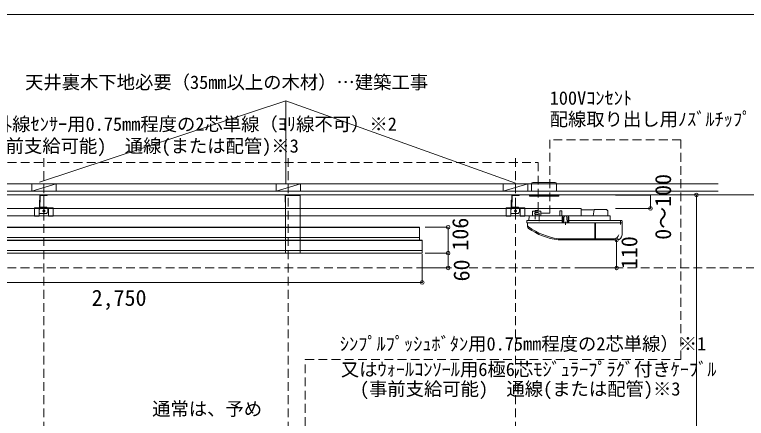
# Model space of a CAD drawing. Units: millimetres, scale not verified. Extents: x -6147 to 6028, y -4253 to 4222.
# Drawn here: x -1035 to 1960, y 2568 to 4222 of the extents above; entities that cross this region are included whole.
import ezdxf
from ezdxf.enums import TextEntityAlignment as Align

# ---------------------------------------------------------------- set-up
doc = ezdxf.new("R2010")
doc.units = ezdxf.units.MM
doc.header["$LTSCALE"] = 30
doc.header["$PDMODE"] = 32
doc.header["$PDSIZE"] = 15
doc.linetypes.add('DASHED1', pattern=[1.8, 1.2, -0.6])
for name, color, linetype, lineweight in [('0-0', 7, 'Continuous', 18), ('0-2__2-4_', 7, 'Continuous', 18), ('0-A__2-1_断面', 7, 'Continuous', 18), ('0-D__2-3_配線', 7, 'DASHED1', 18), ('1-0__B-0_', 7, 'Continuous', 18)]:
    doc.layers.add(name, color=color, linetype=linetype, lineweight=lineweight)
doc.styles.add('ＭＳ ゴシック', font='')
doc.styles.get('ＭＳ ゴシック').set_extended_font_data('MS Gothic')

msp = doc.modelspace()

# ---------------------------------------------------------------- linework, layer by layer
at = {"layer": '0-0', "color": 6}
msp.add_line((-6146.69, 4222.36), (6023.73, 4222.36), dxfattribs=at)
at = {"layer": '0-0', "color": 4, "linetype": 'DASHED1'}
for p, q in [((-914.82, 3634.23), (-914.82, -1299.67)), ((85.18, 3634.23), (85.18, -2299.67)), ((1015.18, 3634.23), (1015.18, -3202.53)), ((2805.79, 3184.23), (-5075.39, 3184.23)), ((2805.79, 3184.23), (-5031.39, 3184.23))]:
    msp.add_line(p, q, dxfattribs=at)
at = {"layer": '0-0'}
for p, q in [((-914.82, 3479.16), (-914.82, 3379.17)), ((1015.18, 3411.18), (1015.18, 3449.66)), ((-953.32, 3430.29), (-953.32, 3396.29)), ((-931.82, 3430.29), (-953.32, 3430.29)), ((-933.82, 3428.29), (-953.32, 3428.29)), ((-934.32, 3428.29), (-934.32, 3396.29)), ((-933.82, 3428.29), (-933.82, 3407.29)), ((-933.82, 3425.29), (-930.82, 3425.29)), ((-931.82, 3430.29), (-927.32, 3430.29)), ((-931.82, 3427.29), (-931.82, 3425.29)), ((-930.82, 3428.29), (-930.82, 3430.29)), ((-930.82, 3428.29), (-928.11, 3428.29)), ((-930.82, 3427.29), (-930.82, 3425.29)), ((-930.82, 3427.29), (-898.82, 3427.29)), ((-927.13, 3430.9), (-927.32, 3430.29)), ((-925.47, 3430.02), (-926.75, 3428.83)), ((-904.42, 3432.29), (-925.22, 3432.29)), ((-904.86, 3430.29), (-924.79, 3430.29)), ((-915.84, 3417.29), (-914.08, 3417.29)), ((-914.82, 3435.77), (-914.82, 3416.04)), ((-914.82, 3411.18), (-914.82, 3424.73)), ((-904.17, 3430.02), (-902.9, 3428.83)), ((-902.52, 3430.9), (-902.32, 3430.29)), ((-902.32, 3430.29), (-898.82, 3430.29)), ((-901.53, 3428.29), (-898.82, 3428.29)), ((-898.82, 3430.29), (-898.82, 3428.29)), ((-898.82, 3430.29), (-876.32, 3430.29)), ((-898.82, 3428.29), (-895.32, 3428.29)), ((-898.82, 3427.29), (-898.82, 3415.29)), ((-876.32, 3430.29), (-876.32, 3396.29)), ((976.68, 3430.29), (976.68, 3396.29)), ((998.18, 3430.29), (976.68, 3430.29)), ((996.18, 3428.29), (976.68, 3428.29)), ((995.68, 3428.29), (995.68, 3396.29)), ((996.18, 3428.29), (996.18, 3407.29)), ((996.18, 3425.29), (999.18, 3425.29)), ((998.18, 3430.29), (1002.68, 3430.29)), ((998.18, 3427.29), (998.18, 3425.29)), ((999.18, 3428.29), (999.18, 3430.29)), ((999.18, 3428.29), (1001.89, 3428.29)), ((999.18, 3427.29), (999.18, 3425.29)), ((999.18, 3427.29), (1031.18, 3427.29)), ((1002.87, 3430.9), (1002.68, 3430.29)), ((1004.53, 3430.02), (1003.25, 3428.83)), ((1025.58, 3432.29), (1004.78, 3432.29)), ((1025.14, 3430.29), (1005.21, 3430.29)), ((1014.16, 3417.29), (1015.92, 3417.29)), ((1015.18, 3435.77), (1015.18, 3416.04)), ((1015.18, 3411.18), (1015.18, 3424.73)), ((1025.83, 3430.02), (1027.1, 3428.83)), ((1027.48, 3430.9), (1027.68, 3430.29)), ((1027.68, 3430.29), (1031.18, 3430.29)), ((1028.47, 3428.29), (1031.18, 3428.29)), ((1031.18, 3430.29), (1031.18, 3428.29)), ((1031.18, 3430.29), (1053.68, 3430.29)), ((1031.18, 3428.29), (1034.68, 3428.29)), ((1031.18, 3427.29), (1031.18, 3415.29)), ((1034.68, 3430.29), (1034.68, 3396.29)), ((1053.68, 3430.29), (1053.68, 3396.29)), ((1085.41, 3417.26), (1119.41, 3417.26)), ((1085.41, 3398.26), (1085.41, 3417.26)), ((1119.41, 3398.26), (1119.41, 3417.26)), ((1197.41, 3418.26), (1205.41, 3418.26)), ((1197.41, 3398.26), (1197.41, 3418.26)), ((1205.41, 3398.26), (1205.41, 3418.26)), ((1284.41, 3421.26), (1284.41, 3398.26)), ((1285.41, 3422.26), (1337.1, 3422.26)), ((1337.15, 3422.56), (1333.41, 3398.26)), ((1339.12, 3424.26), (1383.41, 3424.26)), ((1393.41, 3414.26), (1393.41, 3398.26)), ((-2064.82, 3398.29), (1252.18, 3398.29)), ((-934.32, 3398.29), (-953.32, 3398.29)), ((-934.32, 3396.29), (-953.32, 3396.29)), ((-933.82, 3407.29), (-906.82, 3407.29)), ((995.68, 3398.29), (976.68, 3398.29)), ((995.68, 3396.29), (976.68, 3396.29)), ((996.18, 3407.29), (1023.18, 3407.29)), ((1034.68, 3396.29), (1053.68, 3396.29)), ((1071.23, 3396.46), (1069.41, 3378.26)), ((1073.22, 3398.26), (1400.41, 3398.26)), ((1101.41, 3411.76), (1097.41, 3411.76)), ((1097.41, 3403.76), (1101.41, 3403.76)), ((1102.21, 3409.76), (1101.41, 3411.76)), ((1101.41, 3403.76), (1102.21, 3405.76)), ((1102.61, 3409.76), (1102.21, 3409.76)), ((1102.21, 3405.76), (1102.61, 3405.76)), ((1102.61, 3409.76), (1103.41, 3411.76)), ((1102.61, 3405.76), (1103.41, 3403.76)), ((1107.41, 3411.76), (1103.41, 3411.76)), ((1103.41, 3403.76), (1107.41, 3403.76)), ((1206.15, 3393.27), (1205.91, 3369.26)), ((1207.67, 3394.26), (1207.15, 3394.26)), ((1208.67, 3393.27), (1208.91, 3369.26)), ((1213.71, 3392.47), (1212.91, 3369.26)), ((1226.11, 3392.47), (1226.91, 3369.26)), ((1231.15, 3393.27), (1230.91, 3369.26)), ((1232.67, 3394.26), (1232.15, 3394.26)), ((1233.67, 3393.27), (1233.91, 3369.26)), ((1402.41, 3396.26), (1402.41, 3378.26)), ((1061.41, 3377.26), (1061.41, 3369.26)), ((1061.41, 3369.26), (1451.41, 3369.26)), ((1062.41, 3378.26), (1206, 3378.26)), ((1064.41, 3369.26), (1064.41, 3354.44)), ((1208.82, 3378.26), (1213.22, 3378.26)), ((1219.91, 3373.07), (1219.91, 3360.96)), ((1226.6, 3378.26), (1231, 3378.26)), ((1233.82, 3378.26), (1450.41, 3378.26)), ((1339.91, 3369.26), (1339.91, 3299.26)), ((1342.91, 3369.26), (1342.91, 3299.26)), ((1445.18, 3378.26), (1445.18, 3362.48)), ((1451.41, 3377.26), (1451.41, 3369.26)), ((1451.41, 3319.26), (1451.41, 3369.26)), ((1189.91, 3299.26), (1342.91, 3299.26)), ((1190.58, 3304.21), (1342.91, 3304.21)), ((1418.9, 3304.21), (1342.91, 3304.21)), ((1431.41, 3299.26), (1342.91, 3299.26))]:
    msp.add_line(p, q, dxfattribs=at)
at = {"layer": '0-0', "color": 4}
for p, q in [((1567.69, 3482.76), (1567.69, 3428.29)), ((1755.67, 3483.32), (1755.67, 924.23)), ((1567.69, 3428.29), (1424.32, 3428.29)), ((739.31, 3351.11), (645.05, 3351.11)), ((739.31, 3245.11), (739.31, 3351.11)), ((1429.33, 3299.26), (1294.69, 3299.26)), ((1429.33, 3299.26), (1429.33, 3184.23)), ((633.49, 3124.89), (633.49, 3240.05)), ((739.31, 3245.11), (645.05, 3245.11))]:
    msp.add_line(p, q, dxfattribs=at)
at = {"layer": '0-0'}
for points in [[(-2064.82, 3428.29), (1284.46, 3428.29), (1284.46, 3398.26)], [(-895.32, 3430.29), (-895.32, 3396.29), (-876.32, 3396.29)]]:
    msp.add_lwpolyline(points, dxfattribs=at)
for centre in [(-914.82, 3417.29), (1015.18, 3417.29)]:
    msp.add_circle(centre, 4.5, dxfattribs=at)
for centre, radius, start, end in [((-931.82, 3428.29), 2, 90, 180), ((-930.82, 3427.29), 1, 90, 180), ((-928.11, 3430.29), 2, 270, 313.06713), ((-925.22, 3430.29), 2, 90, 162.3577), ((-924.79, 3429.29), 1, 90, 133.06713), ((-906.82, 3415.29), 8, 270, 0), ((-904.86, 3429.29), 1, 46.93287, 90), ((-904.42, 3430.29), 2, 17.6423, 90), ((-901.53, 3430.29), 2, 226.93287, 270), ((998.18, 3428.29), 2, 90, 180), ((999.18, 3427.29), 1, 90, 180), ((1001.89, 3430.29), 2, 270, 313.06713), ((1004.78, 3430.29), 2, 90, 162.3577), ((1005.21, 3429.29), 1, 90, 133.06713), ((1023.18, 3415.29), 8, 270, 0), ((1025.14, 3429.29), 1, 46.93287, 90), ((1025.58, 3430.29), 2, 17.6423, 90), ((1028.47, 3430.29), 2, 226.93287, 270), ((1285.41, 3421.26), 1, 90, 180), ((1339.12, 3422.26), 2, 90, 171.25384), ((1383.41, 3414.26), 10, 0, 90), ((1073.22, 3396.26), 2, 90, 174.28941), ((1097.41, 3407.76), 4, 90, 180), ((1097.41, 3407.76), 4, 180, 270), ((1107.41, 3407.76), 4, 0, 90), ((1107.41, 3407.76), 4, 270, 0), ((1207.15, 3393.26), 1, 90, 179.42706), ((1207.67, 3393.26), 1, 0.57294, 90), ((1219.7, 3392.26), 6, 90, 178.02507), ((1220.11, 3392.26), 6, 1.97493, 90), ((1232.15, 3393.26), 1, 90, 179.42706), ((1232.67, 3393.26), 1, 0.57294, 90), ((1400.41, 3396.26), 2, 0, 90), ((1062.41, 3377.26), 1, 90, 180), ((1074.41, 3360.55), 10, 180, 234.60574), ((1074.41, 3354.44), 10, 180, 235.35849), ((1450.41, 3377.26), 1, 0, 90), ((1227.41, 3575.89), 274.16, 234.60574, 262.27997), ((1227.41, 3575.89), 279.16, 235.35849, 262.27997), ((1418.9, 3324.21), 20, 270, 348.8818), ((1431.41, 3319.26), 20, 270, 0)]:
    msp.add_arc(centre, radius, start, end, dxfattribs=at)
at = {"layer": '0-0', "color": 4}
for p in [(1755.67, 3483.32), (1567.69, 3428.29), (739.31, 3351.11), (1429.33, 3299.26), (739.31, 3245.11), (739.31, 3184.23), (1429.33, 3184.23), (633.49, 3124.89)]:
    msp.add_point(p, dxfattribs=at)
at = {"layer": '0-2__2-4_'}
for p, q in [((74.97, 3869.18), (-932.4, 3535.75)), ((74.97, 3869.18), (74.97, 3531.88)), ((74.97, 3869.18), (1014.8, 3531.88)), ((2011.55, 3483.32), (-2135.82, 3483.32)), ((-929.37, 3483.21), (-901.37, 3483.21)), ((-901.37, 3483.21), (-901.37, 3481.61)), ((74.7, 3483.21), (102.7, 3483.21)), ((102.7, 3483.21), (102.7, 3481.61)), ((102.7, 3481.61), (134.3, 3481.61)), ((134.3, 3245.11), (134.3, 3481.61)), ((1001.81, 3483.15), (1029.81, 3483.15)), ((1029.81, 3483.15), (1029.81, 3481.55)), ((-932.97, 3462.29), (-931.37, 3462.29)), ((-932.97, 3434.29), (-932.97, 3462.29)), ((-931.37, 3462.29), (-931.37, 3433.89)), ((74.3, 3453.21), (74.3, 3245.11)), ((999.81, 3462.29), (998.21, 3462.29)), ((998.21, 3434.29), (998.21, 3462.29)), ((-931.37, 3433.89), (-902.97, 3433.89)), ((-930.97, 3432.29), (-902.97, 3432.29)), ((-929.72, 3433.89), (-906.09, 3433.89)), ((-902.97, 3432.29), (-902.97, 3433.89)), ((1000.21, 3432.29), (1028.21, 3432.29)), ((1002.12, 3433.89), (1025.76, 3433.89)), ((1028.21, 3432.29), (1028.21, 3433.89)), ((-1789.26, 3349.51), (622.49, 3349.51)), ((-1783.06, 3309.51), (622.49, 3309.51)), ((-1781.3, 3298.11), (622.49, 3298.11)), ((-1715.71, 3298.11), (633.49, 3298.11)), ((-1715.71, 3296.11), (633.49, 3296.11)), ((633.49, 3245.11), (633.49, 3298.11)), ((-1715.71, 3256.11), (633.49, 3256.11)), ((-1715.71, 3245.11), (633.49, 3245.11))]:
    msp.add_line(p, q, dxfattribs=at)
at = {"layer": '0-2__2-4_', "linetype": 'DASHED1'}
for p, q in [((1155.46, 3709.82), (1155.46, 3408.7)), ((1108.67, 3616.24), (1108.67, 3420.27)), ((1096.45, 3420.27), (1096.45, 3367.05)), ((1108.66, 3420.27), (1096.45, 3420.27)), ((1112.65, 3408.7), (1112.65, 3376.31)), ((1155.46, 3408.7), (1112.65, 3408.7))]:
    msp.add_line(p, q, dxfattribs=at)
at = {"layer": '0-2__2-4_', "color": 4}
for p, q in [((1567.69, 3482.76), (1424.32, 3482.76)), ((1755.67, 3483.32), (1802.24, 3483.32)), ((739.31, 3184.23), (739.31, 3245.11)), ((739.31, 3184.23), (645.05, 3184.23)), ((1429.33, 3184.23), (1294.69, 3184.23)), ((-2114.83, 3124.89), (633.49, 3124.89))]:
    msp.add_line(p, q, dxfattribs=at)
at = {"layer": '0-2__2-4_'}
for points in [[(-931.37, 3481.21), (-931.37, 3453.21), (-929.77, 3453.21), (-929.77, 3481.61), (-901.37, 3481.61)], [(72.7, 3481.21), (72.7, 3453.21), (74.3, 3453.21), (74.3, 3481.61), (102.7, 3481.61)], [(999.81, 3481.15), (999.81, 3453.15), (1001.41, 3453.15), (1001.41, 3481.55), (1029.81, 3481.55)], [(999.81, 3462.29), (999.81, 3433.89), (1028.21, 3433.89)], [(-1789.51, 3351.11), (622.49, 3351.11), (622.49, 3298.11)]]:
    msp.add_lwpolyline(points, dxfattribs=at)
for centre, start, end in [((-929.37, 3481.21), 90, 180), ((74.7, 3481.21), 90, 180), ((1001.81, 3481.15), 90, 180), ((-930.97, 3434.29), 180, 270), ((1000.21, 3434.29), 180, 270)]:
    msp.add_arc(centre, 2, start, end, dxfattribs=at)
at = {"layer": '0-A__2-1_断面'}
for p, q in [((-2276.82, 3528.32), (1844.23, 3528.32)), ((-964.82, 3528.32), (-964.82, 3498.32)), ((35.18, 3498.32), (135.18, 3528.32)), ((35.18, 3528.32), (35.18, 3498.32)), ((135.18, 3528.32), (135.18, 3498.32)), ((965.18, 3528.32), (965.18, 3498.32)), ((-2144.82, 3498.32), (1844.23, 3498.32))]:
    msp.add_line(p, q, dxfattribs=at)
for points in [[(-964.82, 3498.32), (-864.82, 3528.32), (-864.82, 3498.32)], [(965.18, 3498.32), (1065.18, 3528.32), (1065.18, 3498.32)]]:
    msp.add_lwpolyline(points, dxfattribs=at)
at = {"layer": '0-D__2-3_配線'}
for p, q in [((-1117.49, 3616.24), (1108.67, 3616.24)), ((154.78, 2321.15), (154.78, 2809.38))]:
    msp.add_line(p, q, dxfattribs=at)
msp.add_lwpolyline([(154.78, 2809.38), (1692.54, 2809.38), (1692.54, 3709.82), (1155.46, 3709.82)], dxfattribs=at)
at = {"layer": '1-0__B-0_'}
for p, q in [((1178.4, 3534.32), (1086.4, 3534.32)), ((1081.4, 3529.32), (1081.4, 3498.32)), ((1183.4, 3529.32), (1183.4, 3498.32))]:
    msp.add_line(p, q, dxfattribs=at)
msp.add_lwpolyline([(1072.4, 3478.12), (1192.4, 3478.12), (1192.4, 3483.12), (1072.4, 3483.12)], close=True, dxfattribs=at)
for centre, start, end in [((1086.4, 3529.32), 90, 180), ((1178.4, 3529.32), 0, 90)]:
    msp.add_arc(centre, 5, start, end, dxfattribs=at)

# ---------------------------------------------------------------- texts
at = {"layer": '0-2__2-4_', "style": 'ＭＳ ゴシック'}
msp.add_text('天井裏木下地必要（35mm以上の木材）…建築工事', height=54.99, dxfattribs=at).set_placement((-991.89, 3901.3), align=Align.BOTTOM_LEFT)
at = {"layer": '0-2__2-4_', "color": 4, "style": 'ＭＳ ゴシック'}
for s, p in [('100Vｺﾝｾﾝﾄ', (1155.25, 3836.71)), ('赤外線ｾﾝｻｰ用0.75mm程度の2芯単線（ﾖﾘ線不可）※2', (-1194.49, 3729.83)), ('配線取り出し用ﾉｽﾞﾙﾁｯﾌﾟ', (1155.25, 3749.85)), ('(事前支給可能)\u3000通線(または配管)※3', (-1183.64, 3640.25)), ('ｼﾝﾌﾟﾙﾌﾟｯｼｭﾎﾞﾀﾝ用0.75mm程度の2芯単線）※1', (296.58, 2829.5)), ('又はｳｫｰﾙｺﾝｿｰﾙ用6極6芯ﾓｼﾞｭﾗｰﾌﾟﾗｸﾞ付きｹｰﾌﾞﾙ', (300.61, 2724.77)), ('(事前支給可能)\u3000通線(または配管)※3', (378.41, 2644.71)), ('通常は、予め', (-471.66, 2562.83))]:
    msp.add_text(s, height=54.99, dxfattribs=at).set_placement(p, align=Align.BOTTOM_LEFT)
at = {"layer": '0-2__2-4_', "color": 3, "style": 'ＭＳ ゴシック'}
for s, p in [('0～100', (1672.04, 3299.78)), ('106', (841.96, 3255.35)), ('110', (1533.68, 3179.61)), ('60', (847.01, 3129.12))]:
    msp.add_text(s, height=65.98, rotation=90, dxfattribs=at).set_placement(p, align=Align.BOTTOM_LEFT)
msp.add_text('2,750', height=65.98, dxfattribs=at).set_placement((-719.35, 3009.09), align=Align.BOTTOM_LEFT)

doc.saveas('drawing.dxf')
